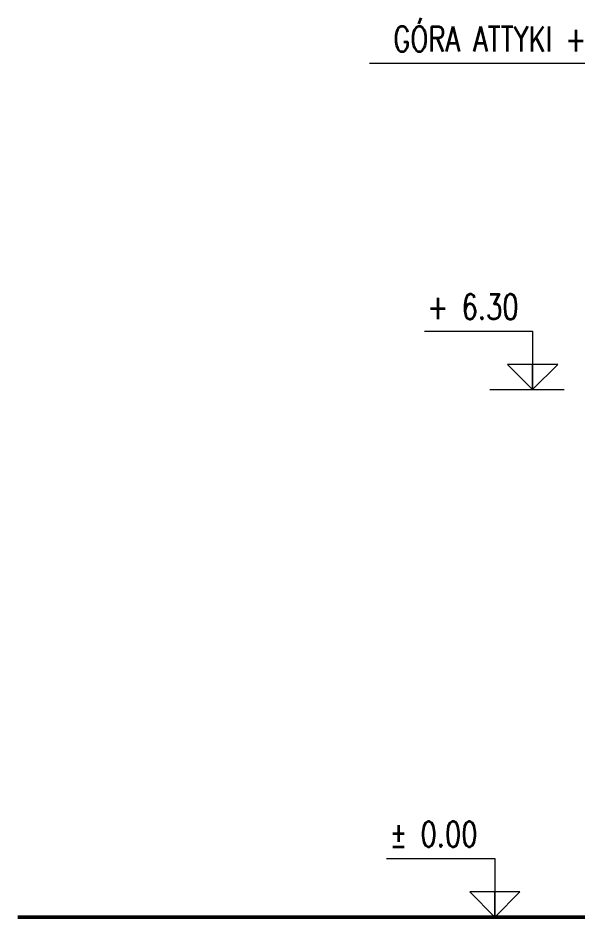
# Model space of a CAD drawing. Extents: x 6529560 to 6558080, y 5579316 to 5588131.
# Drawn here: x 6544051.89 to 6544058.57, y 5579606.97 to 5579617.71 of the extents above; entities that cross this region are included whole.
import ezdxf

# ---------------------------------------------------------------- set-up
doc = ezdxf.new("R2010")
doc.units = 0
doc.header["$MEASUREMENT"] = 0
doc.linetypes.add('GR_SOLID', pattern=[0])
for name, color, linetype, lineweight in [('arch_drzwi i okna_znaczniki', 130, 'CONTINUOUS', 9), ('STRICHART_0_N4', 4, 'GR_SOLID', 50), ('SYMBOL_N0', 7, 'GR_SOLID', 18), ('SYMBOL_N1', 7, 'GR_SOLID', 13)]:
    doc.layers.add(name, color=color, linetype=linetype, lineweight=lineweight)
doc.styles.add('GR_STANDARD', font='simplex.shx')

msp = doc.modelspace()

# ---------------------------------------------------------------- linework, layer by layer
at = {"layer": 'arch_drzwi i okna_znaczniki'}
msp.add_lwpolyline([(6544053.7183, 5579606.9691), (6544070.5421, 5579606.9691)], dxfattribs=at)
at = {"layer": 'STRICHART_0_N4'}
msp.add_line((6544051.8878, 5579606.9691), (6544060.288, 5579606.9691), dxfattribs=at)
at = {"layer": 'SYMBOL_N0', "extrusion": (0, 0, -1)}
for points in [[(-6544056.0866, 5579617.1691), (-6544060.368, 5579617.1691), (-6544060.368, 5579616.4691)], [(-6544056.744, 5579613.9691), (-6544058.0374, 5579613.9691), (-6544058.0374, 5579613.2691)], [(-6544056.2922, 5579607.6691), (-6544057.5855, 5579607.6691), (-6544057.5855, 5579606.9691)]]:
    msp.add_lwpolyline(points, dxfattribs=at)
at = {"layer": 'SYMBOL_N0'}
for points in [[(6544058.0374, 5579613.5691), (6544057.7374, 5579613.5691), (6544058.0374, 5579613.2691), (6544058.0374, 5579613.5691)], [(6544058.0374, 5579613.5691), (6544058.0374, 5579613.2691), (6544058.3374, 5579613.5691), (6544058.0374, 5579613.5691)], [(6544057.5278, 5579613.2691), (6544058.414, 5579613.2691)], [(6544057.5855, 5579607.2691), (6544057.2855, 5579607.2691), (6544057.5855, 5579606.9691), (6544057.5855, 5579607.2691)], [(6544057.5855, 5579607.2691), (6544057.5855, 5579606.9691), (6544057.8855, 5579607.2691), (6544057.5855, 5579607.2691)]]:
    msp.add_lwpolyline(points, dxfattribs=at)

# ---------------------------------------------------------------- texts
at = {"layer": 'SYMBOL_N1', "style": 'GR_STANDARD', "width": 0.757018}
for s, p in [('GÓRA ATTYKI +9.50', (6544056.3724, 5579617.3092, 6.5405)), ('+ 6.30', (6544056.7801, 5579614.1092, 6.5405)), ('%%P 0.00', (6544056.3282, 5579607.8092, 13.8796))]:
    msp.add_text(s, height=0.3, dxfattribs=at).set_placement(p)

doc.saveas('drawing.dxf')
